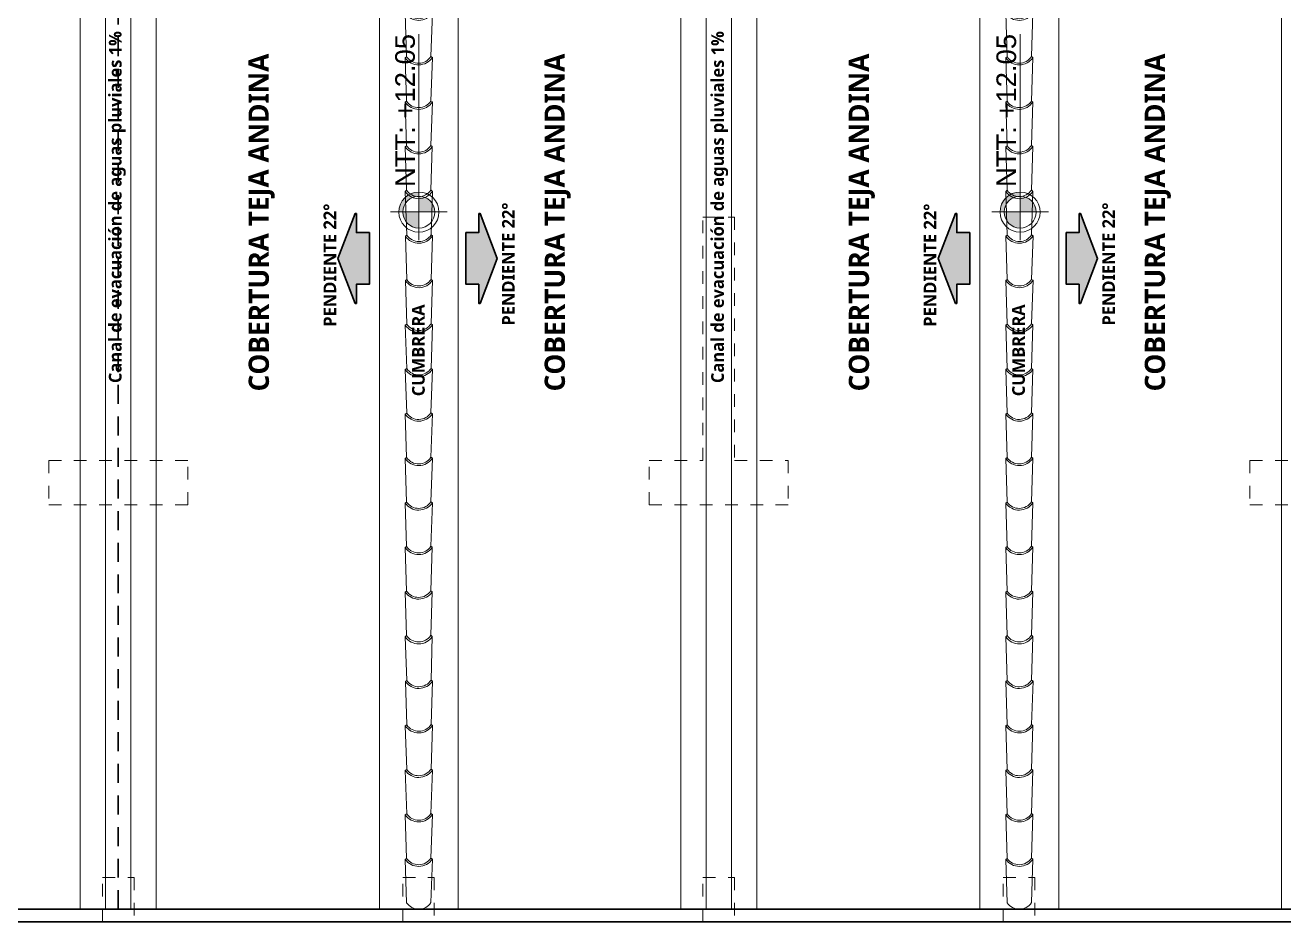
# Model space of a CAD drawing. Header units: metres. Extents: x 27 to 147, y -173 to 8.
# Drawn here: x 63.84 to 73.8, y -111.32 to -104.23 of the extents above; entities that cross this region are included whole.
import ezdxf

# ---------------------------------------------------------------- set-up
doc = ezdxf.new("R2010")
doc.units = ezdxf.units.M
doc.linetypes.add('DASHED2', pattern=[0.375, 0.25, -0.125])
doc.linetypes.add('HIDDEN2', pattern=[0.1875, 0.125, -0.0625])
for name, color, linetype, lineweight in [('2D Drafting - General_Pen_No__46', 7, 'Continuous', 25), ('Cotas varias El', 253, 'Continuous', 13), ('Equipamiento SR', 23, 'Continuous', 0), ('GRAFO 4', 7, 'Continuous', 30), ('GRAFO01', 7, 'Continuous', 0), ('I.S. CANALETAS', 12, 'Continuous', 0), ('linea0016', 144, 'HIDDEN2', 9), ('TEJAS ANDINA', 253, 'Continuous', 0), ('TEXTO 100', 7, 'Continuous', 20), ('TEXTOS-SUBTITULO', 7, 'Continuous', 30)]:
    doc.layers.add(name, color=color, linetype=linetype, lineweight=lineweight)
doc.layers.add('Interior - Furniture _Pen_No__3', color=7, linetype='Continuous', lineweight=18, true_color=0xff6600)
doc.layers.add('Mobiliario', color=7, linetype='Continuous', lineweight=0, true_color=0x7f7f7f)
doc.styles.add('GENERATED_STYLE_2', font='arial.ttf')
doc.styles.add('JOS', font='arial.ttf', dxfattribs={"height": 1})
doc.styles.add('TURBO_BASS', font='swisseb.ttf')

# ---------------------------------------------------------------- blocks, each defined once
blk = doc.blocks.new('A$C295C7585')
at = {"layer": 'Mobiliario', "lineweight": 15}
for p, q in [((1.374978025502969, 3.076203088460716), (1.513853283491699, 3.40416242087349)), ((1.513853283491699, 3.40416242087349), (1.527648820229842, 3.406546360073889)), ((1.556330874160267, 2.995064099900674), (1.716417933508637, 3.313533070731637)), ((1.716417933508637, 3.313533070731637), (1.70900166888714, 3.325407371513847)), ((1.222307230775641, 2.745859816847769), (1.36118248876528, 3.073819149260316)), ((1.36118248876528, 3.073819149260316), (1.374978025502969, 3.076203088460716)), ((1.563747138781764, 2.983189799118463), (1.556330874160267, 2.995064099900674)), ((1.403660079433394, 2.6647208282875), (1.563747138781764, 2.983189799118463)), ((1.069636436049223, 2.415516545234141), (1.208511694038407, 2.743475877646915)), ((1.208511694038407, 2.743475877646915), (1.222307230776096, 2.745859816847542)), ((1.250989284706975, 2.334377556673871), (1.411076344054891, 2.652846527505289)), ((1.411076344054891, 2.652846527505289), (1.403660079433394, 2.6647208282875)), ((0.9169656413223493, 2.085173273620967), (1.055840899311079, 2.413132606033741)), ((1.055840899311079, 2.413132606033741), (1.069636436048768, 2.415516545234595)), ((1.098318489980102, 2.004034285060698), (1.258405549328472, 2.322503255891888)), ((1.258405549328472, 2.322503255891888), (1.25098928470652, 2.334377556674326)), ((0.7650785429282223, 1.751017721853714), (0.9031190902182971, 2.079350511766734)), ((0.9031190902182971, 2.079350511766734), (0.9169656413223493, 2.085173273620967)), ((0.94643139158552, 1.66987873329299), (1.10492039455994, 1.989062689736784)), ((1.10492039455994, 1.989062689736784), (1.098439325062163, 2.004274668164622)), ((0.7512830061905333, 1.748633782652632), (0.7650785429282223, 1.751017721853486)), ((0.612407748201349, 1.420674450239858), (0.7512830061905333, 1.748633782652632)), ((0.7937605968586467, 1.339535461679816), (0.953847656207472, 1.658004432511007)), ((0.953847656207472, 1.658004432511007), (0.94643139158552, 1.66987873329299)), ((0.4597369534749305, 1.090331178626684), (0.5986122114636601, 1.418290511039459)), ((0.5986122114636601, 1.418290511039459), (0.6124077482018038, 1.420674450240085)), ((0.8011768614805987, 1.327661160897833), (0.7937605968591015, 1.339535461679816)), ((0.6410898021322282, 1.009192190066642), (0.8011768614805987, 1.327661160897833)), ((0.3070661587476025, 0.7599879070137376), (0.4459414167367868, 1.087947239426285)), ((0.4459414167367868, 1.087947239426285), (0.4597369534749305, 1.090331178626911)), ((0.4884190074053549, 0.6788489184534683), (0.6485060667537255, 0.997317889284659)), ((0.6485060667537255, 0.997317889284659), (0.6410898021322282, 1.009192190066642)), ((0.1543953640207292, 0.4296446354001091), (0.2932706220099135, 0.757603967813111)), ((0.2932706220099135, 0.757603967813111), (0.3070661587480572, 0.7599879070135103)), ((0.3357482126784817, 0.3485056468398398), (0.4958352720268522, 0.6669746176712579)), ((0.4958352720268522, 0.6669746176712579), (0.4884190074053549, 0.6788489184534683)), ((0.001724569293855893, 0.09930136378693533), (0.1405998272830402, 0.4272606961997099)), ((0.1405998272830402, 0.4272606961997099), (0.1543953640207292, 0.4296446354007912)), ((0.1830774179516084, 0.01816237522666597), (0.3431644773004336, 0.3366313460578567)), ((0.3431644773004336, 0.3366313460578567), (0.3357482126784817, 0.3485056468402945))]:
    blk.add_line(p, q, dxfattribs=at)
for centre, radius, start, end in [((1.64559542193274, 3.42692813519011), 0.1336946849706216, 189.8041789864884, 301.9874291323811), ((1.64559542193274, 3.42692813519011), 0.1196946849706216, 189.8041789864884, 301.9874291323811), ((1.492924627205866, 3.096584863576936), 0.1336946849706216, 189.8041789864884, 301.9874291323811), ((1.492924627205866, 3.096584863576936), 0.1196946849706216, 189.8041789864884, 301.9874291323811), ((1.340253832479448, 2.766241591963535), 0.1336946849706216, 189.8041789864884, 301.9874291323811), ((1.340253832479448, 2.766241591963535), 0.1196946849706216, 189.8041789864884, 301.9874291323811), ((1.187583037752574, 2.435898320350134), 0.1336946849706216, 189.8041789864884, 301.9874291323811), ((1.187583037752574, 2.435898320350134), 0.1196946849706216, 189.8041789864884, 301.9874291323811), ((1.034204698330086, 2.101672659223368), 0.1329726096647947, 189.6640148896703, 302.1275932302208), ((1.034912243024337, 2.105555048736051), 0.1196946849706216, 189.8041789864884, 301.9874291323811), ((0.8830251446311195, 1.77139949696948), 0.1196946849706216, 189.8041789864884, 301.9874291323811), ((0.8830251446311195, 1.77139949696948), 0.1336946849706216, 189.8041789864884, 301.9874291323811), ((0.7303543499047009, 1.441056225356306), 0.1336946849706216, 189.8041789864884, 301.9874291323811), ((0.7303543499047009, 1.441056225356306), 0.1196946849706216, 189.8041789864884, 301.9874291323811), ((0.5776835551778277, 1.110712953743132), 0.1336946849706216, 189.8041789864884, 301.9874291323811), ((0.5776835551778277, 1.110712953743132), 0.1196946849706216, 189.8041789864884, 301.9874291323811), ((0.4250127604509544, 0.7803696821295034), 0.1336946849706216, 189.8041789864884, 301.9874291323811), ((0.4250127604509544, 0.7803696821295034), 0.1196946849706216, 189.8041789864884, 301.9874291323811), ((0.2723419657240811, 0.4500264105163296), 0.1336946849706216, 189.8041789864884, 301.9874291323811), ((0.2723419657240811, 0.4500264105163296), 0.1196946849706216, 189.8041789864884, 301.9874291323811), ((0.1196711709962983, 0.119683138902019), 0.1196946849706216, 189.8041789864884, 301.9874291323811)]:
    blk.add_arc(centre, radius, start, end, dxfattribs=at)

msp = doc.modelspace()

# ---------------------------------------------------------------- hatches: boundary and pattern name
at = {"layer": 'Interior - Furniture _Pen_No__3', "true_color": 0x939598}
h = msp.add_hatch(color=252, dxfattribs=at)
h.dxf.hatch_style = 1
h.paths.add_polyline_path([(66.56382642041535, -105.8687858608151), (66.46142642458463, -105.8687858611906), (66.46142642402887, -105.7177458592409), (66.45159949680206, -105.7177458592798), (66.31500531253229, -106.0735858617301), (66.45159949942243, -106.429425863176), (66.46142642664844, -106.4294258631403), (66.46142642609266, -106.2783858634586), (66.5638264219233, -106.2783858630801)])
h = msp.add_hatch(color=252, dxfattribs=at)
h.dxf.hatch_style = 1
h.paths.add_polyline_path([(67.32691073992532, -106.2783858630801), (67.42931073575596, -106.2783858634586), (67.42931073520018, -106.4294258631403), (67.43913766242619, -106.429425863176), (67.57573184931633, -106.0735858617301), (67.43913766504656, -105.7177458592798), (67.42931073781975, -105.7177458592409), (67.42931073726399, -105.8687858611906), (67.32691074143327, -105.8687858608151)])
h = msp.add_hatch(color=252, dxfattribs=at)
h.dxf.hatch_style = 1
h.paths.add_polyline_path([(71.31233690883647, -105.8687885724323), (71.20993691300575, -105.8687885728077), (71.20993691244999, -105.7177485708581), (71.20010998522318, -105.7177485708969), (71.06351580095341, -106.0735885733472), (71.20010998784355, -106.4294285747932), (71.20993691506956, -106.4294285747574), (71.20993691451378, -106.2783885750757), (71.31233691034441, -106.2783885746972)])
h = msp.add_hatch(color=252, dxfattribs=at)
h.dxf.hatch_style = 1
h.paths.add_polyline_path([(72.07542122834644, -106.2783885746972), (72.17782122417708, -106.2783885750757), (72.1778212236213, -106.4294285747574), (72.18764815084731, -106.4294285747932), (72.32424233773745, -106.0735885733472), (72.18764815346768, -105.7177485708969), (72.17782122624087, -105.7177485708581), (72.17782122568511, -105.8687885728077), (72.07542122985438, -105.8687885724323)])
at = {"layer": 'TEXTO 100', "ltscale": 1.3}
h = msp.add_hatch(color=256, dxfattribs=at)
edge = h.paths.add_edge_path()
edge.add_line((66.95546506674896, -105.580105800188), (66.95546506475296, -105.7065561379983))
edge.add_line((66.95546506475296, -105.7065561379983), (67.08191540231354, -105.7065561379983))
edge.add_arc((66.95546506475296, -105.7065561368751), 0.1264503375606894, 359.9999994913017, 449.9999990956475)
edge = h.paths.add_edge_path()
edge.add_arc((66.95546506674896, -105.7065561371248), 0.1264503395565726, 180.0000003956542, 270)
edge.add_line((66.95546506674896, -105.833006475808), (66.95546506475296, -105.7065561379977))
edge.add_line((66.95546506475296, -105.7065561379983), (66.82901472719237, -105.7065561379983))
edge = h.paths.add_edge_path()
edge.add_line((66.79674913920803, -105.7065561379983), (66.82901472719246, -105.7065561379983))
edge.add_arc((66.95546506674896, -105.7065561388711), 0.1264503395565726, 90, 179.9999996043458, ccw=False)
edge.add_line((66.95546506674896, -105.580105800188), (66.95546506475296, -105.5478402102075))
edge.add_arc((66.95546506475296, -105.7065561368751), 0.1587159266678152, 90, 180.0000004052843)
for points in [[(66.95546506475296, -105.5478402101649, 0.4120774747802481), (66.79675336422213, -105.7053977500582), (66.82902003289178, -105.7053977500582, -0.4115329230338712), (66.95546506475296, -105.5801058001379)], [(71.71077264807684, -105.5478402101649, 0.4120774747802481), (71.55206094754601, -105.7053977500582), (71.58432761621566, -105.7053977500582, -0.4115329230338712), (71.71077264807684, -105.5801058001379)]]:
    msp.add_hatch(color=256, dxfattribs=at).paths.add_polyline_path(points)
h = msp.add_hatch(color=256, dxfattribs=at)
edge = h.paths.add_edge_path()
edge.add_line((71.71077265007284, -105.580105800188), (71.71077264807684, -105.7065561379983))
edge.add_line((71.71077264807684, -105.7065561379983), (71.83722298563742, -105.7065561379983))
edge.add_arc((71.71077264807684, -105.7065561368751), 0.1264503375606894, 359.9999994913017, 449.9999990956475)
edge = h.paths.add_edge_path()
edge.add_arc((71.71077265007284, -105.7065561371248), 0.1264503395565726, 180.0000003956542, 270)
edge.add_line((71.71077265007284, -105.833006475808), (71.71077264807684, -105.7065561379977))
edge.add_line((71.71077264807684, -105.7065561379983), (71.58432231051626, -105.7065561379983))
edge = h.paths.add_edge_path()
edge.add_line((71.55205672253192, -105.7065561379983), (71.58432231051634, -105.7065561379983))
edge.add_arc((71.71077265007284, -105.7065561388711), 0.1264503395565726, 90, 179.9999996043458, ccw=False)
edge.add_line((71.71077265007284, -105.580105800188), (71.71077264807684, -105.5478402102075))
edge.add_arc((71.71077264807684, -105.7065561368751), 0.1587159266678152, 90, 180.0000004052843)

# ---------------------------------------------------------------- linework, layer by layer
at = {"layer": 'Cotas varias El'}
for p, q in [((66.64277191311771, -100.9233819399715), (66.64277191311771, -111.2234833549913)), ((67.2662341104741, -100.9233819399715), (67.2662341104741, -111.2234833549913)), ((71.39277193328098, -100.9233760752046), (71.39277193328098, -111.2234774902244)), ((72.01623413063726, -100.9233760752046), (72.01623413063726, -111.2234774902244))]:
    msp.add_line(p, q, dxfattribs=at)
at = {"layer": 'Equipamiento SR'}
for points in [[(60.12742384987109, -100.9234501526644), (64.27742568816518, -100.9234501526644), (64.27742568816518, -111.2234777838659), (60.12742384987109, -111.2234777838659)], [(60.12742384987109, -100.9234501526644), (64.27742568816518, -100.9234501526644), (64.27742568816518, -111.2234777838659), (60.12742384987109, -111.2234777838659)], [(64.8774256881652, -100.9234501526644), (69.02742570832845, -100.9234501526644), (69.02742570832845, -111.2234777838659), (64.8774256881652, -111.2234777838659)], [(64.8774256881652, -100.923455723698), (69.02742570832845, -100.923455723698), (69.02742570832845, -111.2234833548996), (64.8774256881652, -111.2234833548996)], [(69.62742570832847, -100.9234498589311), (73.77742572849172, -100.9234498589311), (73.77742572849172, -111.2234774901327), (69.62742570832847, -111.2234774901327)]]:
    msp.add_lwpolyline(points, close=True, dxfattribs=at)
at = {"layer": 'GRAFO 4', "linetype": 'Continuous'}
for points in [[(54.92742397717905, -99.72345572369805), (83.72742807929569, -99.72345572369805), (83.72742808032808, -111.3234777838659), (54.92742397821155, -111.3234777838659)], [(55.02742397718794, -99.82345572369807), (83.62742807930454, -99.82345572369807), (83.62742808031919, -111.2234777838659), (55.02742397820259, -111.2234777838659)]]:
    msp.add_lwpolyline(points, close=True, dxfattribs=at)
at = {"layer": 'GRAFO 4', "linetype": 'Continuous', "flags": 128}
for points in [[(66.46142642402887, -105.7177458592409), (66.45159949680206, -105.7177458592798), (66.31500531253229, -106.0735858617301), (66.45159949942243, -106.429425863176), (66.46142642664844, -106.4294258631403), (66.46142642609266, -106.2783858634586), (66.5638264219233, -106.2783858630801), (66.56382642041535, -105.8687858608151), (66.46142642458463, -105.8687858611906)], [(67.42931073781975, -105.7177458592409), (67.43913766504656, -105.7177458592798), (67.57573184931633, -106.0735858617301), (67.43913766242619, -106.429425863176), (67.42931073520018, -106.4294258631403), (67.42931073575596, -106.2783858634586), (67.32691073992532, -106.2783858630801), (67.32691074143327, -105.8687858608151), (67.42931073726399, -105.8687858611906)], [(71.20993691244999, -105.7177485708581), (71.20010998522318, -105.7177485708969), (71.06351580095341, -106.0735885733472), (71.20010998784355, -106.4294285747932), (71.20993691506956, -106.4294285747574), (71.20993691451378, -106.2783885750757), (71.31233691034441, -106.2783885746972), (71.31233690883647, -105.8687885724323), (71.20993691300575, -105.8687885728077)], [(72.17782122624087, -105.7177485708581), (72.18764815346768, -105.7177485708969), (72.32424233773745, -106.0735885733472), (72.18764815084731, -106.4294285747932), (72.1778212236213, -106.4294285747574), (72.17782122417708, -106.2783885750757), (72.07542122834644, -106.2783885746972), (72.07542122985438, -105.8687885724323), (72.17782122568511, -105.8687885728077)]]:
    msp.add_lwpolyline(points, close=True, dxfattribs=at)
at = {"layer": 'GRAFO01', "color": 251, "linetype": 'DASHED2', "lineweight": 9, "ltscale": 0.2}
msp.add_lwpolyline([(69.4524263739138, -105.7475837714239), (69.45242563813724, -107.6734770235334), (69.87742480715212, -107.6734766430313), (69.87742555287355, -108.0234775556682), (68.77742586378349, -108.0234786093688), (68.77742586157478, -107.6734767286834), (69.20242637796287, -107.6734401476303), (69.2024250272193, -105.7475837721057), (69.4524263739138, -105.7475837714239)], dxfattribs=at)
for points in [[(64.02742568817621, -108.0234625827468), (65.12742568815429, -108.0234626991666), (65.1274260371788, -107.6734626992085), (64.02742603720117, -107.6734625827884)], [(73.52742582389237, -108.0234825763019), (74.62742582387045, -108.0234826927218), (74.62742617289496, -107.6734826927637), (73.52742617291733, -107.6734825763436)], [(64.70242621334535, -111.3234777460142), (64.452426329687, -111.3234777460925), (64.45242598063089, -110.973477746132), (64.70242586428924, -110.9734777460535)], [(67.07742652251511, -111.3234807414976), (66.82742663885676, -111.3234807415758), (66.82742628980066, -110.9734807416153), (67.077426173459, -110.9734807415369)], [(69.45242564807734, -111.3234777838268), (69.20242576441899, -111.323477783905), (69.20242541536288, -110.9734777839446), (69.45242529902123, -110.9734777838661)], [(71.82742665460103, -111.3234381862932), (71.57742677094268, -111.3234381863714), (71.57742642188657, -110.973438186411), (71.82742630554492, -110.9734381863325)]]:
    msp.add_lwpolyline(points, close=True, dxfattribs=at)
at = {"layer": 'I.S. CANALETAS'}
for p, q in [((64.47720078785267, -100.6939194879776), (64.47720078785244, -111.2234917044764)), ((64.47742717562107, -100.6936690048125), (64.47743252568421, -111.2234917551665)), ((64.67720078785271, -100.6939194879776), (64.67720078785226, -111.2234917044764)), ((69.22720072144898, -100.6939199907007), (69.22720072144875, -111.2234922071994)), ((69.42720072144903, -100.6939199907007), (69.42720072144857, -111.2234922071994))]:
    msp.add_line(p, q, dxfattribs=at)
at = {"layer": 'linea0016', "linetype": 'HIDDEN2', "lineweight": 30, "ltscale": 1.2}
msp.add_line((64.57719916553924, -111.2235721863383), (64.57719916553924, -100.6658823051025), dxfattribs=at)
at = {"layer": 'TEXTO 100', "ltscale": 1.3}
for points in [[(66.95546506475296, -105.9294894063168), (66.95546506475296, -104.2986215462317), (66.95546506475296, -105.7053977500582), (66.73137341123868, -105.7053977500582), (67.17955672225935, -105.7053977500582)], [(71.71077264807684, -105.9294894063168), (71.71077264807684, -104.2986215462317), (71.71077264807684, -105.7053977500582), (71.48668099456256, -105.7053977500582), (71.93486430558323, -105.7053977500582)]]:
    msp.add_lwpolyline(points, dxfattribs=at)
for centre, radius in [((66.95546506475296, -105.7065561379983), 0.1587159278333798), ((66.95546506475296, -105.7065561379983), 0.1264503378603642), ((71.71077264807684, -105.7065561379983), 0.1587159278333798), ((71.71077264807684, -105.7065561379983), 0.1264503378603642)]:
    msp.add_circle(centre, radius, dxfattribs=at)

# ---------------------------------------------------------------- block references
at = {"layer": 'TEJAS ANDINA', "xscale": 0.9674350222721193, "yscale": 0.9674350222721193, "zscale": 0.9674350222721193, "rotation": 24.76401395280984}
for p in [(66.89738026959515, -107.7376440376909), (71.64738028975842, -107.737638172924), (66.8971321200222, -111.261327961724), (71.64713214018548, -111.2613220969571)]:
    msp.add_blockref('A$C295C7585', p, dxfattribs=at)

# ---------------------------------------------------------------- texts
at = {"layer": '2D Drafting - General_Pen_No__46', "char_height": 0.1, "attachment_point": 7, "rotation": 90, "style": 'GENERATED_STYLE_2'}
for s, insert in [('{\\fTrebuchet MS|b1|i0|c0|p34;Canal de evacuación de aguas pluviales 1%}', (64.63702891676064, -107.0599937674195)), ('{\\fTrebuchet MS|b1|i0|c0|p34;Canal de evacuación de aguas pluviales 1%}', (69.40141601415087, -107.0599937674195)), ('\\A1;{\\fTrebuchet MS|b1|i0|c0|p34;PENDIENTE 22°}', (66.30157506146364, -106.6141134259781)), ('\\A1;{\\fTrebuchet MS|b1|i0|c0|p34;PENDIENTE 22°}', (67.7132098894649, -106.6050914320569)), ('\\A1;{\\fTrebuchet MS|b1|i0|c0|p34;PENDIENTE 22°}', (71.04848992889987, -106.6141131322449)), ('\\A1;{\\fTrebuchet MS|b1|i0|c0|p34;PENDIENTE 22°}', (72.46129191309265, -106.6050911383237)), ('\\A1;{\\fTrebuchet MS|b1|i0|c0|p34;CUMBRERA}', (67.00284579957633, -107.1640479628298)), ('\\A1;{\\fTrebuchet MS|b1|i0|c0|p34;CUMBRERA}', (71.74976066701254, -107.1640476690965))]:
    msp.add_mtext(s, dxfattribs=dict(at, insert=insert))
at = {"layer": 'GRAFO01', "style": 'JOS'}
for p in [(66.92368750832986, -105.5086523420053), (71.67899509165375, -105.5086523420053)]:
    msp.add_text('NTT: +12.05', height=0.1552649359622742, rotation=90.00000000812999, dxfattribs=at).set_placement(p)
at = {"layer": 'TEXTOS-SUBTITULO', "char_height": 0.16, "attachment_point": 1, "rotation": 90.03293630447392, "style": 'TURBO_BASS'}
for insert in [(65.60919009684562, -107.1258461609595), (67.95047874768738, -107.1258461609595), (70.35610496428194, -107.1258458672263), (72.6973936151237, -107.1258458672263)]:
    msp.add_mtext('{\\fTrebuchet MS|b1|i0|c0|p34;COBERTURA TEJA ANDINA}', dxfattribs=dict(at, insert=insert))

doc.saveas('drawing.dxf')
